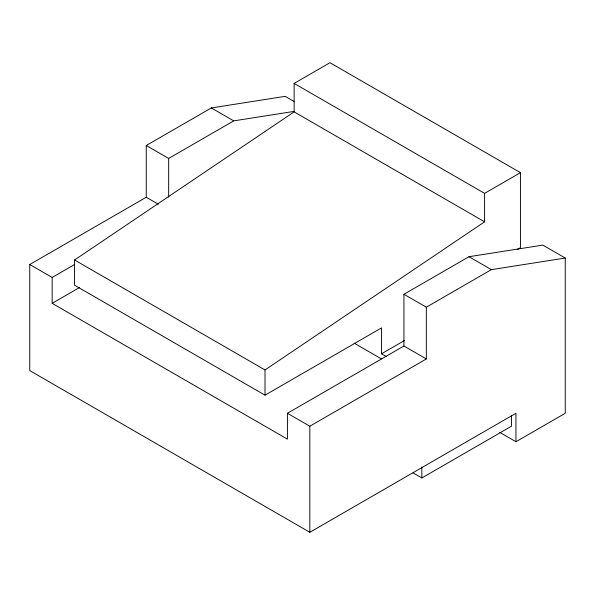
<?xml version="1.0" encoding="UTF-8"?>
<svg xmlns="http://www.w3.org/2000/svg" width="595" height="595" viewBox="0 0 595 595"><rect width="100%" height="100%" fill="white"/><g stroke="black" fill="none" stroke-linecap="round" stroke-linejoin="round"><path stroke-width="0.89" d="M386.326 356.546L381.521 353.772L381.521 327.897L265.013 395.169L74.561 285.213L74.561 259.993L294.138 111.867L294.138 83.412L329.987 62.713L520.439 172.669L520.439 247.699L517.234 249.55M265.013 395.169L265.013 369.949L484.59 221.823L484.59 193.368L294.138 83.412M499.86 432.446L515.954 441.735L515.954 413.28L309.824 532.287L29.75 370.588L29.75 264.515L146.258 197.25L146.258 145.5L211.307 107.948L285.176 96.345L293.982 101.425M146.258 145.5L168.668 158.441L233.709 120.882L293.9 111.429M29.75 264.515L52.159 277.449L74.658 264.463M52.159 277.449L52.159 303.324L79.477 287.549M484.59 193.368L520.439 172.669M52.159 303.324L287.415 439.147L287.415 413.28L403.931 346.007L403.931 294.265L468.972 256.713L542.841 245.11L565.25 258.044L565.25 413.28L515.954 441.735M403.931 294.265L426.332 307.199L491.381 269.647L565.25 258.044M381.521 353.772L404.459 340.533M287.415 413.28L309.824 426.213L426.332 358.949L426.332 307.199M413.004 472.846L421.855 477.956L511.477 426.213L511.477 415.258M294.138 111.867L484.59 221.823M211.307 107.948L233.709 120.882M468.972 256.713L491.381 269.647M146.258 197.25L158.263 204.174M403.931 346.007L426.332 358.949M354.144 343.137L381.447 358.904M74.561 259.993L265.013 369.949M421.855 467.001L421.855 477.956M309.824 426.213L309.824 532.287M168.668 158.441L168.668 197.25"/></g></svg>
